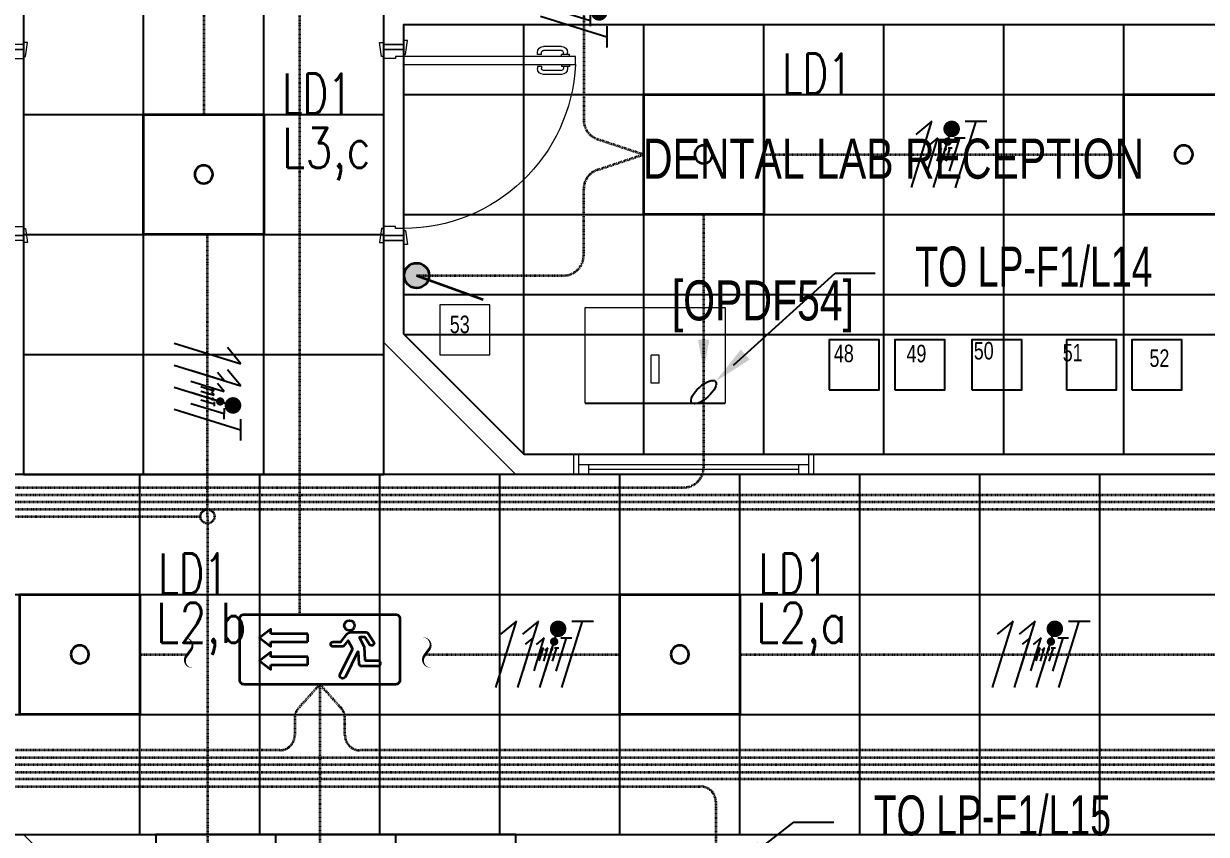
# Model space of a CAD drawing. Extents: x -12260 to 57327, y -29287 to 19916.
# Drawn here: x 23316 to 29229, y -2710 to 1344 of the extents above; entities that cross this region are included whole.
import ezdxf
from ezdxf import colors
from ezdxf.entities.mleader import LeaderData, LeaderLine
from ezdxf.enums import TextEntityAlignment as Align
from ezdxf.math import Vec2, Vec3

# ---------------------------------------------------------------- set-up
doc = ezdxf.new("R2010")
doc.units = 0
doc.header["$LTSCALE"] = 0.25
doc.linetypes.add('DASHDOT', pattern=[25.4, 12.7, -6.35, 0, -6.35])
for name, color, linetype, lineweight in [('01-First Floor$0$72_EGR_BASE_TEXT', 252, 'Continuous', 5), ('01-First Floor$0$72_EGR_EQP_TAG', 142, 'Continuous', 5), ('01-First Floor$0$Aluminum', 251, 'Continuous', 5), ('01-First Floor$0$LOADING', 253, 'Continuous', 5), ('01-First Floor$0$Walls', 251, 'Continuous', 5), ('01-First Floor$0$Wooden Joinery', 251, 'Continuous', 5), ('E-LITE-CIRC', 6, 'Continuous', 25), ('E-LITE-CIRC-NUMB', 6, 'Continuous', 25), ('E-LITE-CLNG', 150, 'Continuous', 35), ('E-LITE-CLNG-CNDT', 6, 'DASHDOT', 35), ('E-LITE-CLNG-CNDT @ 100', 6, 'DASHDOT', 35), ('E-LITE-CTRL', 6, 'Continuous', 25), ('E-LITE-EXIT-CLNG @ 100', 3, 'Continuous', 35), ('E-LITE-EXIT-CTRL', 6, 'Continuous', 25), ('E-LITE-EXIT-IDEN', 6, 'Continuous', 25), ('E-LITE-IDEN', 6, 'Continuous', 25), ('E-LITE-SWCH @ 100', 3, 'Continuous', 35), ('E-LITE-TEXT', 6, 'Continuous', 25), ('E-POWR-WIRE', 6, 'Continuous', 25), ('E-POWR-WIRE @ 100', 6, 'Continuous', 25), ('E-POWR-WIRE @ 20', 6, 'Continuous', 25), ('E-POWR-WIRE @ 50', 6, 'Continuous', 25)]:
    doc.layers.add(name, color=color, linetype=linetype, lineweight=lineweight)
doc.layers.add('01-First Floor$0$FALSE CEILING', color=251, linetype='Continuous')
doc.layers.add('E-LIGHTING CONDUIT', color=6, linetype='Continuous')
doc.styles.add('01-First Floor$0$X3G_ENTITY_257CFD', font='swisscl.ttf', dxfattribs={"height": 200})
doc.styles.add('01-First Floor$0$X3G_ENTITY_9EC9', font='swisscl.ttf', dxfattribs={"height": 0.2})
doc.styles.add('01-First Floor$0$X3G_ENTITY_9F38', font='swisscl.ttf', dxfattribs={"height": 0.2})
doc.styles.add('DC_Elc_Romans', font='elc_romans.shx', dxfattribs={"width": 0.7})
doc.styles.add('DC_SIMPLEX', font='SIMPLEX.shx', dxfattribs={"width": 0.7})

# ---------------------------------------------------------------- blocks, each defined once
blk = doc.blocks.new('01-First Floor$0$A$C72370EFE')
at = {"layer": '01-First Floor$0$Wooden Joinery'}
for p, q in [((-0.01, -0.04), (-0.02, -0.04)), ((-0.01, -0.03), (-0.01, -0.07)), ((0, -0.03), (-0.01, -0.03)), ((0.04, -0.03), (0.05, -0.03)), ((0.05, -0.03), (0.05, -0.07)), ((0.05, -0.04), (0.06, -0.04)), ((-0.05, -0.07), (-0.05, -0.16)), ((-0.03, -0.07), (-0.03, -0.16)), ((-0.01, -0.06), (-0.02, -0.06)), ((0, -0.07), (-0.01, -0.07)), ((0.04, -0.07), (0.05, -0.07)), ((0.05, -0.06), (0.06, -0.06)), ((0.07, -0.07), (0.07, -0.16)), ((0.09, -0.07), (0.09, -0.16)), ((-0.01, -0.17), (-0.02, -0.17)), ((-0.01, -0.17), (-0.01, -0.19)), ((0.05, -0.17), (0.06, -0.17)), ((0.05, -0.17), (0.05, -0.19)), ((-0.01, -0.19), (-0.02, -0.19)), ((0.05, -0.19), (0.06, -0.19))]:
    blk.add_line(p, q, dxfattribs=at)
for centre, radius, start, end in [((-0.02, -0.07), 0.03, 90, 180), ((0.06, -0.07), 0.03, 0, 90), ((-0.02, -0.07), 0.01, 90, 180), ((0.06, -0.07), 0.01, 0, 90), ((-0.02, -0.16), 0.03, 180, 270), ((-0.02, -0.16), 0.01, 180, 270), ((0.06, -0.16), 0.01, 270, 0), ((0.06, -0.16), 0.03, 270, 0)]:
    blk.add_arc(centre, radius, start, end, dxfattribs=at)
blk = doc.blocks.new('01-First Floor$0$A$C5DAD61B4')
at = {"layer": '01-First Floor$0$Wooden Joinery'}
for points in [[(80, 959.1), (80, 969.1), (10, 979.1), (10, 959.1)], [(940, 959.1), (940, 969.1), (1010, 979.1), (1010, 959.1)], [(70, 859.1), (70, 849.1), (0, 839.1), (0, 859.1)], [(120, 859.1), (120, 0), (80, 0), (80, 859.1)], [(950, 859.1), (950, 849.1), (1020, 839.1), (1020, 859.1)]]:
    blk.add_lwpolyline(points, close=True, dxfattribs=at)
for points in [[(45, 859.1), (45, 959.1), (20, 959.1), (20, 859.1), (45, 859.1)], [(45, 859.1), (80, 859.1), (80, 899.1), (90, 899.1), (90, 959.1), (45, 959.1), (45, 859.1)], [(975, 859.1), (940, 859.1), (940, 899.1), (930, 899.1), (930, 959.1), (975, 959.1), (975, 859.1)], [(975, 859.1), (975, 959.1), (1000, 959.1), (1000, 859.1), (975, 859.1)]]:
    blk.add_lwpolyline(points, dxfattribs=at)
blk.add_arc((80, 859.1), 860, 272.66603, 0, dxfattribs=at)
at = {"layer": '01-First Floor$0$Wooden Joinery', "xscale": 999.9999999998854, "yscale": 999.9999999998854, "zscale": 999.9999999998854, "rotation": 180}
blk.add_blockref('01-First Floor$0$A$C72370EFE', (120, 0), dxfattribs=at)
blk = doc.blocks.new('01-First Floor$0$3-Wall-hung vitreous china basin -  Khroma - 327651xx0 - 327651000 White-4272088-4-Second Floor Level')
at = {"layer": '01-First Floor$0$LOADING'}
for p, q in [((475, 489.5), (-225, 489.5)), ((-225, 489.5), (-225, 10)), ((475, 10), (475, 489.5)), ((105, 250), (145, 250)), ((105, 110), (105, 250)), ((145, 110), (145, 250)), ((105, 110), (145, 110))]:
    blk.add_line(p, q, dxfattribs=at)
blk = doc.blocks.new('01-First Floor$0$A$C37be4daf')
at = {"layer": '01-First Floor$0$Aluminum'}
for p, q in [((1416, 598.2), (216, 598.2)), ((241, 498.2), (241, 598.2)), ((291, 548.2), (291, 598.2)), ((1341, 548.2), (1341, 598.2)), ((1391, 498.2), (1391, 598.2)), ((1391, 548.2), (241, 548.2)), ((291, 573.2), (1341, 573.2)), ((1416, 498.2), (216, 498.2))]:
    blk.add_line(p, q, dxfattribs=at)
at = {"layer": '01-First Floor$0$Walls'}
for p, q in [((216, 498.2), (216, 598.2)), ((1416, 498.2), (1416, 598.2))]:
    blk.add_line(p, q, dxfattribs=at)
blk = doc.blocks.new('01-First Floor')
at = {"layer": '01-First Floor$0$FALSE CEILING', "linetype": 'Continuous'}
for p, q in [((23915.6, -910), (23915.6, 8610)), ((24515.6, -910), (24515.6, 8610)), ((25815.6, -808.1), (25815.6, 1340)), ((26415.6, -810), (26415.6, 1340)), ((27015.6, -810), (27015.6, 1340)), ((27615.6, -810), (27615.6, 1340)), ((28215.6, -810), (28215.6, 1340)), ((28815.6, -810), (28815.6, 1340)), ((25215.6, 990), (32976, 990)), ((23315.6, 890), (25115.6, 890)), ((25215.6, 390), (32976, 390)), ((23315.6, 290), (25115.6, 290)), ((25217.4, -210), (32976, -210)), ((23315.6, -310), (25115.6, -310)), ((23896.4, -2710), (23896.4, -910)), ((24496.4, -2710), (24496.4, -910)), ((25096.4, -2710), (25096.4, -910)), ((25696.4, -2710), (25696.4, -910)), ((26296.4, -2710), (26296.4, -910)), ((26896.4, -2710), (26896.4, -910)), ((27496.4, -2710), (27496.4, -910)), ((28096.4, -2710), (28096.4, -910)), ((28696.4, -2710), (28696.4, -910)), ((8296.4, -1510), (48976, -1510)), ((8296.4, -2110), (48976, -2110)), ((24576, -12830), (24576, -2710)), ((25176, -12830), (25176, -2710))]:
    blk.add_line(p, q, dxfattribs=at)
at = {"layer": '01-First Floor$0$FALSE CEILING'}
for p, q in [((25215.6, -10, -0.1), (32176, -10, -0.1)), ((26122.4, -554.1, -0.2), (26822.4, -554.1, -0.2))]:
    blk.add_line(p, q, dxfattribs=at)
for points in [[(23315.6, -910), (25115.6, -910), (25115.6, 8610), (23315.6, 8610)], [(23976, -12830), (25776, -12830), (25776, -2710), (23976, -2710)]]:
    blk.add_lwpolyline(points, close=True, dxfattribs=at)
for points in [[(25817.4, -810), (25215.6, -208.1), (25215.6, 1340), (32976, 1340), (32976, -810), (25817.4, -810)], [(48976, -910), (8296.4, -910), (8296.4, -2710), (48976, -2710), (48976, -910)]]:
    blk.add_lwpolyline(points, dxfattribs=at)
at = {"layer": '01-First Floor$0$FALSE CEILING', "elevation": -0.2}
for points in [[(27343.7, -487), (27593.7, -487), (27593.7, -237), (27343.7, -237)], [(27671.5, -487), (27921.5, -487), (27921.5, -237), (27671.5, -237)], [(28056.6, -487), (28306.6, -487), (28306.6, -237), (28056.6, -237)], [(28529.2, -487), (28779.2, -487), (28779.2, -237), (28529.2, -237)], [(28857, -487), (29107, -487), (29107, -237), (28857, -237)]]:
    blk.add_lwpolyline(points, close=True, dxfattribs=at)
at = {"layer": '01-First Floor$0$LOADING'}
for p, q in [((25215.6, -10, -0.1), (32176, -10, -0.1)), ((26122.4, -554.1, -0.2), (26822.4, -554.1, -0.2))]:
    blk.add_line(p, q, dxfattribs=at)
at = {"layer": '01-First Floor$0$LOADING', "elevation": -0.2}
for points in [[(25396.2, -312.8), (25646.2, -312.8), (25646.2, -62.8), (25396.2, -62.8)], [(27343.7, -487), (27593.7, -487), (27593.7, -237), (27343.7, -237)], [(27671.5, -487), (27921.5, -487), (27921.5, -237), (27671.5, -237)], [(28056.6, -487), (28306.6, -487), (28306.6, -237), (28056.6, -237)], [(28529.2, -487), (28779.2, -487), (28779.2, -237), (28529.2, -237)], [(28857, -487), (29107, -487), (29107, -237), (28857, -237)]]:
    blk.add_lwpolyline(points, close=True, dxfattribs=at)
at = {"layer": '01-First Floor$0$Walls'}
for p, q in [((25115.6, 1240), (25115.6, 3930)), ((25215.6, 1240), (25215.6, 1340)), ((25215.6, 1340), (32976, 1340)), ((25215.6, 1240), (25115.6, 1240)), ((25115.6, -249.6), (25115.6, 260)), ((25215.6, 260), (25115.6, 260)), ((25215.6, -208.1), (25215.6, 260)), ((25215.6, -208.1), (25817.4, -810)), ((25115.6, -249.6), (25776, -910)), ((32976, -810), (25817.4, -810)), ((33076, -910), (25776, -910)), ((23315.6, -2710), (23976, -3370.4)), ((25776, -2710), (25776, -5730)), ((25776, -2710), (33076, -2710))]:
    blk.add_line(p, q, dxfattribs=at)
at = {"rotation": 180}
blk.add_blockref('01-First Floor$0$A$C37be4daf', (27481.4, -311.8), dxfattribs=at)
at = {"layer": '01-First Floor$0$LOADING', "xscale": -1}
blk.add_blockref('01-First Floor$0$3-Wall-hung vitreous china basin -  Khroma - 327651xx0 - 327651000 White-4272088-4-Second Floor Level', (26597.4, -564.1, -0.2), dxfattribs=at)
at = {"layer": '01-First Floor$0$Wooden Joinery', "rotation": 270}
blk.add_blockref('01-First Floor$0$A$C5DAD61B4', (22356.5, 1260), dxfattribs=at)
at = {"layer": '01-First Floor$0$Wooden Joinery', "xscale": -1, "rotation": 90}
blk.add_blockref('01-First Floor$0$A$C5DAD61B4', (26074.6, 1260), dxfattribs=at)
at = {"layer": '01-First Floor$0$72_EGR_BASE_TEXT', "char_height": 200, "attachment_point": 2}
for s, insert, style in [('DENTAL LAB RECEPTION', (27665, 768.9, 0), '01-First Floor$0$X3G_ENTITY_9EC9'), ('[OPDF54]', (27011.8, 60.1), '01-First Floor$0$X3G_ENTITY_9F38')]:
    blk.add_mtext(s, dxfattribs=dict(at, insert=insert, style=style))
at = {"layer": '01-First Floor$0$72_EGR_EQP_TAG', "char_height": 87.47, "attachment_point": 2, "style": '01-First Floor$0$X3G_ENTITY_257CFD'}
for s, insert in [('53', (25495.9, -116, -0.1)), ('48', (27416.2, -261.4, -0.1)), ('49', (27779.3, -262.2, -0.1)), ('50', (28115.7, -247.9, -0.1)), ('51', (28560.6, -257.1, -0.1)), ('52', (28994.1, -284.8, -0.1))]:
    blk.add_mtext(s, dxfattribs=dict(at, insert=insert))
blk = doc.blocks.new('*U30')
at = {"color": 9}
for p, q in [((-0.603, -0.975), (-2.447, -0.975)), ((-0.603, -1.375), (-0.603, -0.975)), ((-2.447, -1.375), (-0.603, -1.375)), ((-0.603, -2.121), (-2.447, -2.121)), ((-0.603, -2.521), (-0.603, -2.121)), ((-2.447, -2.521), (-0.603, -2.521))]:
    blk.add_line(p, q, dxfattribs=at)
blk.add_lwpolyline([(3.8, -3.5), (-3.8, -3.5, -0.414214), (-4, -3.3), (-4, -0.2, -0.414214), (-3.8, 0), (3.8, 0, -0.414214), (4, -0.2), (4, -3.3, -0.414214)], format="xyb", close=True)
for points in [[(-2.447, -0.975), (-2.447, -0.738), (-3.021, -1.175), (-2.447, -1.612), (-2.447, -1.375)], [(-2.447, -2.121), (-2.447, -1.884), (-3.021, -2.321), (-2.447, -2.758), (-2.447, -2.521)]]:
    blk.add_lwpolyline(points, dxfattribs=at)
blk.add_lwpolyline([(2.489, -1.509), (2.259, -1.15, 0.255575), (2.236, -1.137), (2.012, -1.137, 0.558794), (1.989, -1.176), (2.2, -1.596, -0.100171), (2.213, -1.642), (2.257, -2.278, 0.394397), (2.283, -2.303), (2.874, -2.303, -1), (2.874, -2.598), (2.108, -2.598, -0.394397), (1.975, -2.473), (1.936, -1.897, 0.766279), (1.885, -1.887), (1.278, -3.118, -1), (1.014, -2.988), (1.63, -1.738, 0.235619), (1.63, -1.714), (1.437, -1.332, 0.5506), (1.392, -1.327), (1.206, -1.567, -0.231482), (1.111, -1.613), (0.667, -1.613, -1), (0.667, -1.372), (1.039, -1.372, 0.231482), (1.06, -1.362), (1.345, -0.996, -0.231482), (1.547, -0.897), (2.316, -0.897, -0.255575), (2.418, -0.952), (2.691, -1.379, -1)], format="xyb", close=True, dxfattribs=at)
blk.add_circle((1.481, -0.557), 0.257, dxfattribs=at)
at = {"layer": 'E-LITE-EXIT-CTRL', "style": 'DC_SIMPLEX', "width": 0.7, "flags": 8}
blk.add_attdef('CONTROL', (4.5, -6), '', height=2, rotation=360, dxfattribs=at)
at = {"layer": 'E-LITE-EXIT-IDEN', "style": 'DC_SIMPLEX', "width": 0.7, "flags": 8}
blk.add_attdef('TYPE', (4.5, 0.5), '', height=2, rotation=360, dxfattribs=at)
blk = doc.blocks.new('CD-CUT')
at = {"linetype": 'Continuous'}
blk.add_lwpolyline([(-30.4, 100, 0, 1.75, 0), (-13.9, 97.3, 1.75, 17.5, -0.545095), (15.4, 21.1, 17.5, 17.5, 0), (-15.4, -21.1, 17.5, 1.75, 0.545095), (13.9, -97.3, 1.75, 0, 0), (30.4, -100, 0, 0, 0)], format="xyseb", dxfattribs=at)
blk = doc.blocks.new('*U35')
blk.add_hatch(color=256).paths.add_polyline_path([(-0.625, 0.625, 1), (-0.625, -0.625, 1)])
blk.add_line((-0.625, 0), (-3.947, 1.2))
blk.add_circle((-0.625, 0), 0.625)
at = {"layer": 'E-LITE-CTRL', "style": 'DC_SIMPLEX', "width": 0.7, "flags": 8}
blk.add_attdef('CONTROL', (-26.627, -10.116), '', height=2, rotation=360, dxfattribs=at)
at = {"layer": 'E-LITE-IDEN', "style": 'DC_SIMPLEX', "width": 0.7, "flags": 8}
blk.add_attdef('TYPE', text='', height=2, rotation=360, dxfattribs=at).set_placement((-31.991, -10.116), align=Align.RIGHT)
blk = doc.blocks.new('*U18')
blk.add_hatch(color=256).paths.add_polyline_path([(-0.287, 0), (0, -1.5), (0.287, 0)])
blk = doc.blocks.new('DC_Arrow-ArrowEllipse')
at = {"color": 0}
blk.add_ellipse((0, 0), major_axis=(0.4, 0), ratio=0.4, dxfattribs=at)
at = {"color": 0, "ltscale": 0.5}
blk.add_solid([(-1.4, 0.167), (-0.4, 0), (-1.4, -0.167)], dxfattribs=at)
blk = doc.blocks.new('*U25')
blk.add_lwpolyline([(-300, 300), (-300, -300), (300, -300), (300, 300)], close=True)
blk.add_circle((0, 0), 45)
at = {"layer": 'E-LITE-CIRC-NUMB', "style": 'DC_SIMPLEX', "width": 0.7, "flags": 8}
blk.add_attdef('CIRCUIT', text='', height=200, rotation=0, dxfattribs=at).set_placement((-473.9, 300), align=Align.RIGHT)
at = {"layer": 'E-LITE-CTRL', "style": 'DC_SIMPLEX', "width": 0.7, "flags": 8}
blk.add_attdef('CONTROL', (1118.9, -935), '', height=200, rotation=360, dxfattribs=at)
at = {"layer": 'E-LITE-IDEN', "style": 'DC_SIMPLEX', "width": 0.7, "flags": 8}
blk.add_attdef('TYPE', (460.4, 457.6), '', height=200, rotation=360, dxfattribs=at)
blk = doc.blocks.new('*U42')
for p, q in [((-2.719, -1.655), (-1.689, 1.665)), ((-1.689, 1.665), (-2.491, 1.006)), ((-1.617, -1.658), (-0.587, 1.663)), ((-0.587, 1.663), (-1.389, 1.004)), ((-0.515, -1.66), (0.515, 1.66)), ((0.587, -1.663), (1.617, 1.658)), ((1.078, 1.659), (2.157, 1.657))]:
    blk.add_line(p, q)
at = {"const_width": 0.414}
blk.add_lwpolyline([(0.19, 1.278, 1), (0.604, 1.277, 1)], format="xyb", close=True, dxfattribs=at)
blk = doc.blocks.new('*U551')
at = {"layer": 'E-POWR-WIRE @ 100', "xscale": 100, "yscale": 100, "zscale": 100}
blk.add_blockref('*U42', (25948.2, -1810, 0), dxfattribs=at)
at = {"layer": 'E-POWR-WIRE @ 20', "xscale": 20, "yscale": 20, "zscale": 20}
blk.add_blockref('*U42', (25948.2, -1810, 0), dxfattribs=at)
at = {"layer": 'E-POWR-WIRE @ 50', "xscale": 50, "yscale": 50, "zscale": 50}
blk.add_blockref('*U42', (25948.2, -1810, 0), dxfattribs=at)
blk = doc.blocks.new('*U552')
at = {"layer": 'E-POWR-WIRE @ 100', "xscale": 100, "yscale": 100, "zscale": 100}
blk.add_blockref('*U42', (28431.8, -1810, 0), dxfattribs=at)
at = {"layer": 'E-POWR-WIRE @ 20', "xscale": 20, "yscale": 20, "zscale": 20}
blk.add_blockref('*U42', (28431.8, -1810, 0), dxfattribs=at)
at = {"layer": 'E-POWR-WIRE @ 50', "xscale": 50, "yscale": 50, "zscale": 50}
blk.add_blockref('*U42', (28431.8, -1810, 0), dxfattribs=at)
blk = doc.blocks.new('*U43')
for p, q in [((-1.655, 2.719), (1.665, 1.689)), ((1.665, 1.689), (1.006, 2.491)), ((-1.658, 1.617), (1.663, 0.587)), ((1.663, 0.587), (1.004, 1.389)), ((-1.66, 0.515), (1.66, -0.515)), ((-1.663, -0.587), (1.658, -1.617)), ((1.659, -1.078), (1.657, -2.157))]:
    blk.add_line(p, q)
at = {"const_width": 0.414}
blk.add_lwpolyline([(1.278, -0.19, 1), (1.277, -0.604, 1)], format="xyb", close=True, dxfattribs=at)
blk = doc.blocks.new('*U582')
at = {"layer": 'E-POWR-WIRE @ 100', "xscale": 100, "yscale": 100, "zscale": 100}
blk.add_blockref('*U43', (24234.4, -525.3, 0), dxfattribs=at)
at = {"layer": 'E-POWR-WIRE @ 20', "xscale": 20, "yscale": 20, "zscale": 20}
blk.add_blockref('*U43', (24234.4, -525.3, 0), dxfattribs=at)
at = {"layer": 'E-POWR-WIRE @ 50', "xscale": 50, "yscale": 50, "zscale": 50}
blk.add_blockref('*U43', (24234.4, -525.3, 0), dxfattribs=at)
blk = doc.blocks.new('*U44')
for p, q in [((-1.658, 1.617), (1.663, 0.587)), ((-1.66, 0.515), (1.66, -0.515)), ((-1.663, -0.587), (1.658, -1.617)), ((1.659, -1.078), (1.657, -2.157))]:
    blk.add_line(p, q)
at = {"const_width": 0.414}
blk.add_lwpolyline([(1.278, -0.19, 1), (1.277, -0.604, 1)], format="xyb", close=True, dxfattribs=at)
blk = doc.blocks.new('*U634')
at = {"layer": 'E-POWR-WIRE @ 100', "xscale": 100, "yscale": 100, "zscale": 100}
blk.add_blockref('*U44', (26065.6, 1440, -0.1), dxfattribs=at)
at = {"layer": 'E-POWR-WIRE @ 20', "xscale": 20, "yscale": 20, "zscale": 20}
blk.add_blockref('*U44', (26065.6, 1440, -0.1), dxfattribs=at)
at = {"layer": 'E-POWR-WIRE @ 50', "xscale": 50, "yscale": 50, "zscale": 50}
blk.add_blockref('*U44', (26065.6, 1440, -0.1), dxfattribs=at)
blk = doc.blocks.new('*U40')
for p, q in [((-1.617, -1.658), (-0.587, 1.663)), ((-0.587, 1.663), (-1.389, 1.004)), ((-0.515, -1.66), (0.515, 1.66)), ((0.587, -1.663), (1.617, 1.658)), ((1.078, 1.659), (2.157, 1.657))]:
    blk.add_line(p, q)
at = {"const_width": 0.414}
blk.add_lwpolyline([(0.19, 1.278, 1), (0.604, 1.277, 1)], format="xyb", close=True, dxfattribs=at)
blk = doc.blocks.new('*U800')
at = {"layer": 'E-POWR-WIRE @ 100', "xscale": 100, "yscale": 100, "zscale": 100}
blk.add_blockref('*U40', (27915.6, 690), dxfattribs=at)
at = {"layer": 'E-POWR-WIRE @ 20', "xscale": 20, "yscale": 20, "zscale": 20}
blk.add_blockref('*U40', (27915.6, 690), dxfattribs=at)
at = {"layer": 'E-POWR-WIRE @ 50', "xscale": 50, "yscale": 50, "zscale": 50}
blk.add_blockref('*U40', (27915.6, 690), dxfattribs=at)

msp = doc.modelspace()

# ---------------------------------------------------------------- linework, layer by layer
at = {"layer": 'E-LITE-CLNG-CNDT', "color": 1}
msp.add_lwpolyline([(24515.6, 4190), (24595.1, 4190, -0.414214), (24695.1, 4090), (24695.1, -1610)], format="xyb", dxfattribs=at)
at = {"layer": 'E-LITE-CLNG-CNDT', "elevation": 0}
for points in [[(7701.8, 2768.9), (7701.8, -2371, 0.414214), (7801.8, -2471), (26701, -2471, -0.414214), (26776, -2546), (26776, -3810)], [(32176, -3210), (32176, -2509.7, 0.414214), (32101, -2434.7), (7838.1, -2434.7, -0.414214), (7738.1, -2334.7), (7738.1, 2768.9)], [(7774.3, 2768.9), (7774.3, -2298.4, 0.414214), (7874.3, -2398.4), (35801, -2398.4, -0.414214), (35876, -2473.4), (35876, -3210)], [(41875.9, -3100.1), (41875.9, -2437.2, 0.414214), (41800.9, -2362.2), (7910.6, -2362.2, -0.414214), (7810.6, -2262.2), (7810.6, 2768.9)], [(7846.9, 2768.9), (7846.9, -2225.9, 0.414214), (7946.9, -2325.9), (45600.9, -2325.9, -0.414214), (45675.9, -2400.9), (45675.9, -3100.1)], [(7992, 2768.9), (7992, -983.9, 0.414214), (8092, -1083.9), (33816.7, -1083.9, -0.102422), (33856.4, -1092.2), (33921.3, -1120.2)], [(8028.3, 2768.9), (8028.3, -947.7, 0.414214), (8128.3, -1047.7), (42673.7, -1047.7, 0.413345), (42773.7, -947.9), (42775.9, -209.9)], [(8064.6, 2768.9), (8064.6, -911.4, 0.414214), (8164.6, -1011.4), (36175.8, -1011.4, 0.414214), (36275.8, -911.4), (36275.8, -209.9)], [(8100.9, 2768.9), (8100.9, -875.1, 0.414214), (8200.9, -975.1), (26615.6, -975.1, 0.414214), (26715.6, -875.1), (26715.6, 390)], [(24234.7, -1120.2), (24234.7, -4148, 0.414214), (24334.7, -4248), (24576, -4248)]]:
    msp.add_lwpolyline(points, format="xyb", dxfattribs=at)
at = {"layer": 'E-LITE-CLNG-CNDT'}
for points in [[(24215.6, 2690), (24215.6, 890)], [(27015.6, 690), (28815.6, 690)], [(15664.7, -1120.2), (24199.7, -1120.2)]]:
    msp.add_lwpolyline(points, dxfattribs=at)
for points in [[(26115.6, 2040), (26115.6, 862.1, 0.322831), (26183.9, 767.2), (26415.6, 690)], [(25280.4, 84.6), (26015.6, 84.6, 0.414214), (26115.6, 184.6), (26115.6, 517.9, -0.322831), (26183.9, 612.8), (26415.6, 690)]]:
    msp.add_lwpolyline(points, format="xyb", dxfattribs=at)
at = {"layer": 'E-LITE-CLNG-CNDT', "elevation": 0}
for points in [[(24234.7, -1120.2), (24234.7, 290)], [(23896.4, -1810), (24135.4, -1810)], [(25324.2, -1810), (26296.4, -1810)], [(26896.4, -1810), (29296.4, -1810)]]:
    msp.add_lwpolyline(points, dxfattribs=at)
at = {"layer": 'E-LITE-CLNG-CNDT', "color": 1, "elevation": 0}
for points in [[(24796.4, -1960), (24685.8, -2083.2, 0.161846), (24670.9, -2128.1), (24670.9, -2214.6, -0.414214), (24595.9, -2289.6), (18997, -2289.6, -0.414214), (18922, -2214.6), (18922, -2153.1, 0.161846), (18907.1, -2108.2), (18796.4, -1985)], [(24796.4, -1960), (24796.4, -3019.8, -0.414214), (24696.4, -3119.8), (24454.5, -3119.8, 0.414214), (24354.5, -3219.8), (24354.5, -5410, 0.414214), (24454.5, -5510), (24576, -5510)], [(34376.2, -1985), (34265.6, -2108.2, 0.161846), (34250.7, -2153.1), (34250.7, -2189.6, -0.414214), (34150.7, -2289.6), (24997, -2289.6, -0.414214), (24922, -2214.6), (24922, -2128.1, 0.161846), (24907.1, -2083.2), (24796.4, -1960)]]:
    msp.add_lwpolyline(points, format="xyb", dxfattribs=at)
at = {"layer": 'E-LITE-CLNG-CNDT'}
msp.add_circle((24234.7, -1120.2, 0), 35, dxfattribs=at)

# ---------------------------------------------------------------- block references
at = {"layer": 'E-LIGHTING CONDUIT', "xscale": 0.762, "yscale": 0.762, "zscale": 0.762}
for p in [(24140.7, -1802.7, 0), (25331.1, -1800.5, 0)]:
    msp.add_blockref('CD-CUT', p, dxfattribs=at)
at = {"layer": 'E-LITE-CLNG'}
ref = msp.add_blockref('*U25', (26715.6, 690), dxfattribs=dict(at, xscale=-1))
ref.add_attrib('TYPE', 'LD1', (27109.1, 994.5), dxfattribs={"layer": 'E-LITE-IDEN', "height": 200, "rotation": 0, "style": 'DC_SIMPLEX', "width": 0.7, "flags": 8})
ref = msp.add_blockref('*U25', (29115.6, 690), dxfattribs=dict(at, xscale=-1))
ref.add_attrib('TYPE', 'LD1', (29509.1, 994.5), dxfattribs={"layer": 'E-LITE-IDEN', "height": 200, "rotation": 0, "style": 'DC_SIMPLEX', "width": 0.7, "flags": 8})
ref = msp.add_blockref('*U25', (24215.6, 590), dxfattribs=dict(at, xscale=-1))
ref.add_attrib('TYPE', 'LD1', (24609.1, 894.5), dxfattribs={"layer": 'E-LITE-IDEN', "height": 200, "rotation": 0, "style": 'DC_SIMPLEX', "width": 0.7, "flags": 8})
ref = msp.add_blockref('*U25', (23596.4, -1810, 0), dxfattribs=dict(at, xscale=-1))
ref.add_attrib('TYPE', 'LD1', (23989.9, -1505.5, 0), dxfattribs={"layer": 'E-LITE-IDEN', "height": 200, "rotation": 0, "style": 'DC_SIMPLEX', "width": 0.7, "flags": 8})
ref = msp.add_blockref('*U25', (26596.4, -1810, 0), dxfattribs=dict(at, xscale=-1))
ref.add_attrib('TYPE', 'LD1', (26989.9, -1505.5, 0), dxfattribs={"layer": 'E-LITE-IDEN', "height": 200, "rotation": 0, "style": 'DC_SIMPLEX', "width": 0.7, "flags": 8})
at = {"layer": 'E-LITE-CLNG-CNDT'}
msp.add_blockref('01-First Floor', (0, 0), dxfattribs=at)
at = {"layer": 'E-LITE-CLNG-CNDT @ 100', "xscale": -100, "yscale": 100, "zscale": 100}
msp.add_blockref('*U18', (26715.6, -235.8, 0), dxfattribs=at)
at = {"layer": 'E-LITE-EXIT-CLNG @ 100', "xscale": 100, "yscale": 100, "zscale": 100}
msp.add_blockref('*U30', (24796.4, -1610, 0), dxfattribs=at)
at = {"layer": 'E-LITE-SWCH @ 100', "xscale": 100, "yscale": 100, "zscale": 100, "rotation": 180}
msp.add_blockref('*U35', (25217.9, 84.6), dxfattribs=at)
at = {"layer": 'E-POWR-WIRE'}
for name in ['*U634', '*U800', '*U582', '*U551', '*U552']:
    msp.add_blockref(name, (0, 0), dxfattribs=at)

# ---------------------------------------------------------------- texts
at = {"layer": 'E-LITE-CIRC', "style": 'DC_SIMPLEX', "width": 0.8}
for s, p in [('L3,c', (24606.9, 622.5, 0)), ('L2,b', (23977.2, -1752, 0)), ('L2,a', (26977.2, -1752, 0))]:
    msp.add_text(s, height=200, rotation=0.00003, dxfattribs=at).set_placement(p)

# ---------------------------------------------------------------- leaders
at = {"layer": 'E-LITE-TEXT'}
ml = msp.add_multileader_mtext('Standard', dxfattribs=at)
ml.set_content('TO LP-F1/L14', color=256, style='DC_Elc_Romans')
ml.set_leader_properties(color=45)
ml.set_arrow_properties(name='DC_Arrow-ArrowEllipse')
ml.build(insert=Vec2(0, 0))
ml.multileader.update_dxf_attribs({"dogleg_length": 2, "arrow_head_size": 200, "scale": 100})
ctx = ml.context
ctx.base_point, ctx.scale, ctx.char_height, ctx.arrow_head_size, ctx.landing_gap_size, ctx.plane_origin = Vec3(27573.4, 95.7), 100, 200, 200, 200, Vec3(18495.7, 2024.4)
notes = []
notes.append((ctx, [(0, (1, 1, 0), (27373.4, 95.7), (1, 0), 200, [(0, [(26715.6, -498.4)], 0, [])])]))
ctx.mtext.insert, ctx.mtext.flow_direction = Vec3(27773.4, 229.1), 5
ml = msp.add_multileader_mtext('Standard', dxfattribs=at)
ml.set_content('TO LP-F1/L15', color=256, style='DC_Elc_Romans')
ml.set_leader_properties(color=45)
ml.set_arrow_properties(name='DC_Arrow-ArrowEllipse')
ml.build(insert=Vec2(0, 0))
ml.multileader.update_dxf_attribs({"dogleg_length": 2, "arrow_head_size": 200, "scale": 100})
ctx = ml.context
ctx.base_point, ctx.scale, ctx.char_height, ctx.arrow_head_size, ctx.landing_gap_size, ctx.plane_origin = Vec3(27366.1, -2648.9, -0.1), 100, 200, 200, 200, Vec3(18453, -1144.6, -0.1)
notes.append((ctx, [(0, (1, 1, 0), (27166.1, -2648.9, -0.1), (1, 0), 200, [(0, [(26783.4, -2946.2, -0.1)], 0, [])])]))
ctx.mtext.insert, ctx.mtext.flow_direction = Vec3(27566.1, -2515.5, -0.1), 5
for ctx, leaders in notes:
    for number, flags, end, landing, length, lines in leaders:
        leader = LeaderData()
        leader.index, (leader.has_last_leader_line, leader.has_dogleg_vector, leader.attachment_direction) = number, flags
        leader.last_leader_point, leader.dogleg_vector, leader.dogleg_length = Vec3(end), Vec3(landing), length
        for number, points, colour, breaks in lines:
            line = LeaderLine()
            line.index, line.vertices, line.color, line.breaks = number, Vec3.list(points), colors.encode_raw_color(colour), breaks
            leader.lines.append(line)
        ctx.leaders.append(leader)

doc.saveas('drawing.dxf')
